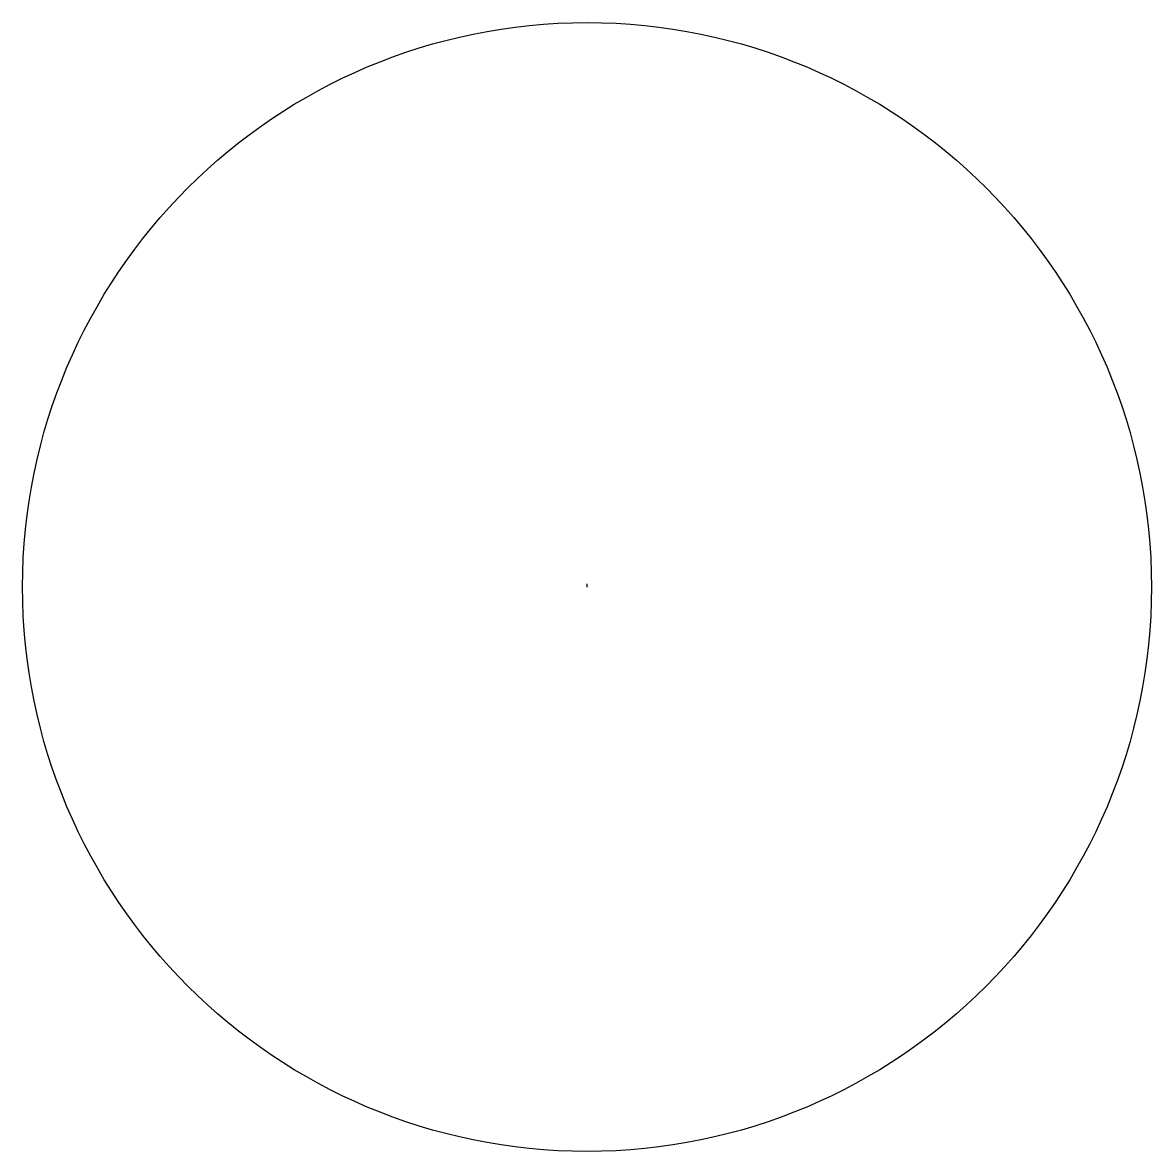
# Model space of a CAD drawing. Header units: millimetres. Extents: x -500 to 500, y -500 to 500.
import ezdxf

# ---------------------------------------------------------------- set-up
doc = ezdxf.new("R2010")
doc.units = ezdxf.units.MM
doc.header["$MEASUREMENT"] = 0
doc.layers.add('HN-MUI TEN CHI HUONG NHA', color=150, linetype='Continuous', lineweight=25)
doc.dimstyles.get("Standard").update_dxf_attribs({"dimtxt": 0.18, "dimasz": 0.18, "dimexe": 0.18, "dimexo": 0.0625, "dimgap": 0.09, "dimtad": 0, "dimtih": 1, "dimtoh": 1, "dimdec": 4, "dimzin": 0, "dimdsep": 46, "dimtxsty": 'Standard', "dimcen": 0.09, "dimadec": 0, "dimazin": 0, "dimtfac": 1, "dimtdec": 4, "dimtofl": 0, "dimtmove": 0, "dimatfit": 3, "dimfxl": 1, "dimtolj": 1, "dimtzin": 0, "dimarcsym": 0})

msp = doc.modelspace()

# ---------------------------------------------------------------- linework, layer by layer
msp.add_circle((0, 0), 500)

# ---------------------------------------------------------------- leaders
at = {"layer": 'HN-MUI TEN CHI HUONG NHA'}
msp.add_leader([(0, 0), (0, 2.9)], dimstyle='Standard', override={"dimgap": 0.09, "dimtad": 0, "dimzin": 8}, dxfattribs=at)

doc.saveas('drawing.dxf')
